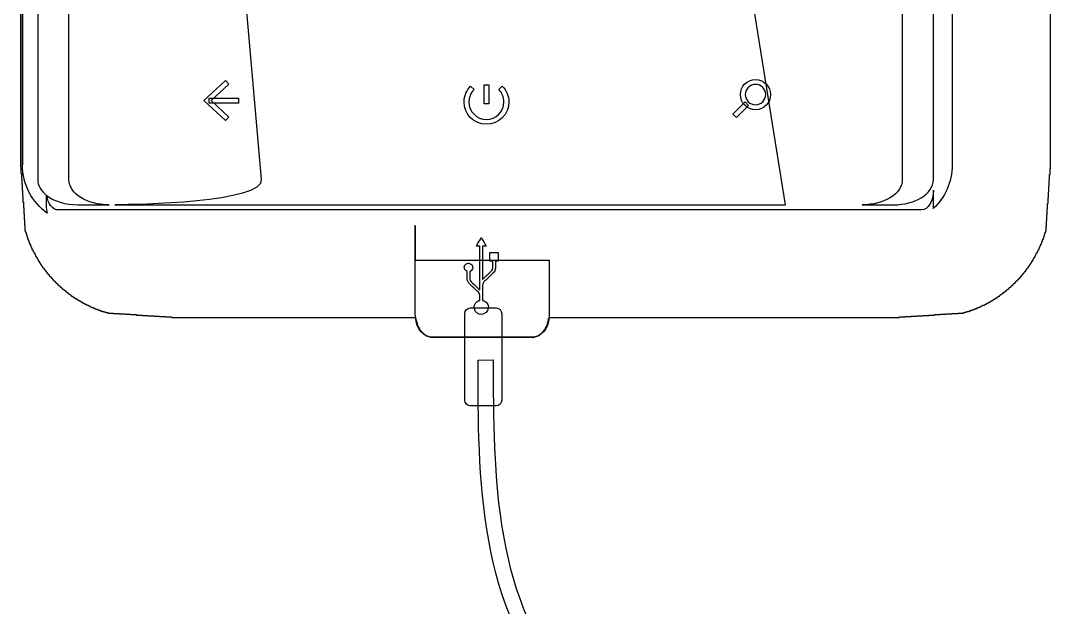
# Model space of a CAD drawing. Extents: x -59 to 224, y -160 to 123.
# Drawn here: x -5.2 to 87.4, y -107.5 to -54.7 of the extents above; entities that cross this region are included whole.
import ezdxf

# ---------------------------------------------------------------- set-up
doc = ezdxf.new("R2010")
doc.units = 0
doc.layers.add('ink_ext_XXXXXX', color=7, linetype='CONTINUOUS')

msp = doc.modelspace()

# ---------------------------------------------------------------- linework, layer by layer
at = {"layer": 'ink_ext_XXXXXX', "color": 7}
for points in [[(-4.995704, -67.704331), (-4.995704, -67.704331), (-4.995704, 93.020515)], [(-4.995704, 93.020515), (-4.995704, 88.085154), (-3.627279, 88.085154), (-3.627279, -51.85967), (-4.995704, -51.85967), (-4.995704, -67.704331)], [(-5.168918, 77.346599), (-5.168918, -67.892009), (-5.13364, -67.892009), (-5.13364, -68.456453), (-5.098363, -68.456453), (-5.098363, -68.98562), (-5.063085, -68.98562), (-5.063085, -69.479509), (-5.027807, -69.479509), (-5.027807, -70.008676), (-4.992529, -70.008676), (-4.992529, -70.537842), (-4.957251, -70.537842), (-4.957251, -71.067009), (-4.921974, -71.067009), (-4.921974, -71.560898), (-4.886696, -71.560898), (-4.886696, -72.090064), (-4.851418, -72.090064), (-4.851418, -72.619231), (-4.81614, -72.619231), (-4.81614, -73.148398), (-4.780863, -73.148398), (-4.780863, -73.607009), (-4.745585, -73.607009), (-4.745585, -73.712842), (-4.710307, -73.712842), (-4.710307, -73.818675), (-4.675029, -73.818675), (-4.675029, -73.924509), (-4.639751, -73.924509), (-4.639751, -74.030342), (-4.604474, -74.030342), (-4.604474, -74.171453), (-4.569196, -74.171453), (-4.569196, -74.242009), (-4.533918, -74.242009), (-4.533918, -74.347842), (-4.49864, -74.347842), (-4.49864, -74.453675), (-4.463363, -74.453675), (-4.463363, -74.524231), (-4.428085, -74.524231), (-4.428085, -74.630064), (-4.392807, -74.630064), (-4.392807, -74.735898), (-4.357529, -74.735898), (-4.357529, -74.806453), (-4.322251, -74.806453), (-4.322251, -74.877009), (-4.286974, -74.877009), (-4.286974, -74.982842), (-4.251696, -74.982842), (-4.251696, -75.053398), (-4.216418, -75.053398), (-4.216418, -75.123953), (-4.18114, -75.123953), (-4.18114, -75.194509), (-4.145863, -75.194509), (-4.145863, -75.300342), (-4.110585, -75.300342), (-4.110585, -75.370898), (-4.075307, -75.370898), (-4.075307, -75.406175), (-4.040029, -75.406175), (-4.040029, -75.476731), (-4.004751, -75.476731), (-4.004751, -75.547286), (-3.969474, -75.547286), (-3.969474, -75.617842), (-3.934196, -75.617842), (-3.934196, -75.688398), (-3.898918, -75.688398), (-3.898918, -75.758953), (-3.86364, -75.758953), (-3.86364, -75.829509), (-3.828363, -75.829509), (-3.828363, -75.900064), (-3.793085, -75.900064), (-3.793085, -75.935342), (-3.757807, -75.935342), (-3.757807, -76.005898), (-3.722529, -76.005898), (-3.722529, -76.076453), (-3.687251, -76.076453), (-3.687251, -76.111731), (-3.651974, -76.111731), (-3.651974, -76.182286), (-3.616696, -76.182286), (-3.616696, -76.252842), (-3.581418, -76.252842), (-3.581418, -76.28812), (-3.54614, -76.28812), (-3.54614, -76.358675), (-3.510863, -76.358675), (-3.510863, -76.429231), (-3.475585, -76.429231), (-3.475585, -76.464509), (-3.440307, -76.464509), (-3.440307, -76.535064), (-3.405029, -76.535064), (-3.405029, -76.60562), (-3.369751, -76.60562), (-3.369751, -76.640898), (-3.334474, -76.640898), (-3.334474, -76.711453), (-3.299196, -76.711453), (-3.299196, -76.746731), (-3.263918, -76.746731), (-3.263918, -76.817286), (-3.22864, -76.817286), (-3.22864, -76.852564), (-3.193363, -76.852564), (-3.193363, -76.887842), (-3.158085, -76.887842), (-3.158085, -76.958398), (-3.122807, -76.958398), (-3.122807, -76.993675), (-3.087529, -76.993675), (-3.087529, -77.028953), (-3.052251, -77.028953), (-3.052251, -77.064231), (-3.016974, -77.064231), (-3.016974, -77.134786), (-2.981696, -77.134786), (-2.981696, -77.170064), (-2.946418, -77.170064), (-2.946418, -77.205342), (-2.91114, -77.205342), (-2.91114, -77.275898), (-2.875863, -77.275898), (-2.875863, -77.311175), (-2.840585, -77.311175), (-2.840585, -77.346453), (-2.805307, -77.346453), (-2.805307, -77.381731), (-2.770029, -77.381731), (-2.770029, -77.452286), (-2.734751, -77.452286), (-2.734751, -77.487564), (-2.699474, -77.487564), (-2.699474, -77.522842), (-2.664196, -77.522842), (-2.664196, -77.55812), (-2.628918, -77.55812), (-2.628918, -77.593398), (-2.59364, -77.593398), (-2.59364, -77.663953), (-2.558363, -77.663953), (-2.558363, -77.699231), (-2.523085, -77.699231), (-2.523085, -77.734509), (-2.487807, -77.734509), (-2.487807, -77.769786), (-2.452529, -77.769786), (-2.452529, -77.805064), (-2.417251, -77.805064), (-2.417251, -77.840342), (-2.381974, -77.840342), (-2.381974, -77.87562), (-2.346696, -77.87562), (-2.346696, -77.946175), (-2.311418, -77.946175), (-2.311418, -77.981453), (-2.27614, -77.981453), (-2.27614, -78.016731), (-2.240863, -78.016731), (-2.240863, -78.052009), (-2.205585, -78.052009), (-2.205585, -78.087286), (-2.170307, -78.087286), (-2.170307, -78.122564), (-2.135029, -78.122564), (-2.135029, -78.157842), (-2.099752, -78.157842), (-2.099752, -78.19312), (-2.064474, -78.19312), (-2.064474, -78.228398), (-2.029196, -78.228398), (-2.029196, -78.263675), (-1.993918, -78.263675), (-1.993918, -78.298953), (-1.95864, -78.298953), (-1.95864, -78.334231), (-1.923363, -78.334231), (-1.923363, -78.369509), (-1.888085, -78.369509), (-1.888085, -78.404786), (-1.852807, -78.404786), (-1.852807, -78.440064), (-1.817529, -78.440064), (-1.817529, -78.475342), (-1.782252, -78.475342), (-1.782252, -78.51062), (-1.746974, -78.51062), (-1.746974, -78.545898), (-1.711696, -78.545898), (-1.711696, -78.581175), (-1.64114, -78.581175), (-1.64114, -78.616453), (-1.605863, -78.616453), (-1.605863, -78.651731), (-1.570585, -78.651731), (-1.570585, -78.687009), (-1.535307, -78.687009), (-1.535307, -78.722286), (-1.500029, -78.722286), (-1.500029, -78.757564), (-1.464752, -78.757564), (-1.464752, -78.792842), (-1.429474, -78.792842), (-1.429474, -78.82812), (-1.358918, -78.82812), (-1.358918, -78.863398), (-1.32364, -78.863398), (-1.32364, -78.898675), (-1.288363, -78.898675), (-1.288363, -78.933953), (-1.253085, -78.933953), (-1.253085, -78.969231), (-1.217807, -78.969231), (-1.217807, -79.004509), (-1.147252, -79.004509), (-1.147252, -79.039786), (-1.111974, -79.039786), (-1.111974, -79.075064), (-1.076696, -79.075064), (-1.076696, -79.110342), (-1.041418, -79.110342), (-1.041418, -79.14562), (-0.970863, -79.14562), (-0.970863, -79.180898), (-0.935585, -79.180898), (-0.935585, -79.216175), (-0.900307, -79.216175), (-0.900307, -79.251453), (-0.829752, -79.251453), (-0.829752, -79.286731), (-0.794474, -79.286731), (-0.794474, -79.322009), (-0.759196, -79.322009), (-0.759196, -79.357286), (-0.723918, -79.357286), (-0.723918, -79.392564), (-0.653363, -79.392564), (-0.653363, -79.427842), (-0.618085, -79.427842), (-0.618085, -79.46312), (-0.582807, -79.46312), (-0.582807, -79.498398), (-0.512252, -79.498398), (-0.512252, -79.533675), (-0.476974, -79.533675), (-0.476974, -79.568953), (-0.406418, -79.568953), (-0.406418, -79.604231), (-0.37114, -79.604231), (-0.37114, -79.639509), (-0.300585, -79.639509), (-0.300585, -79.674786), (-0.230029, -79.674786), (-0.230029, -79.710064), (-0.194752, -79.710064), (-0.194752, -79.745342), (-0.124196, -79.745342), (-0.124196, -79.78062), (-0.05364, -79.78062), (-0.05364, -79.815898), (-0.018363, -79.815898), (-0.018363, -79.851175), (0.052193, -79.851175), (0.052193, -79.886453), (0.122748, -79.886453), (0.122748, -79.921731), (0.158026, -79.921731), (0.158026, -79.957009), (0.228582, -79.957009), (0.228582, -79.992286), (0.299137, -79.992286), (0.299137, -80.027564), (0.334415, -80.027564), (0.334415, -80.062842), (0.404971, -80.062842), (0.404971, -80.09812), (0.475526, -80.09812), (0.475526, -80.133397), (0.546082, -80.133397), (0.546082, -80.168675), (0.616637, -80.168675), (0.616637, -80.203953), (0.687193, -80.203953), (0.687193, -80.239231), (0.757748, -80.239231), (0.757748, -80.274509), (0.828304, -80.274509), (0.828304, -80.309786), (0.89886, -80.309786), (0.89886, -80.345064), (0.969415, -80.345064), (0.969415, -80.380342), (1.039971, -80.380342), (1.039971, -80.41562), (1.110526, -80.41562), (1.110526, -80.450897), (1.181082, -80.450897), (1.181082, -80.486175), (1.251637, -80.486175), (1.251637, -80.521453), (1.357471, -80.521453), (1.357471, -80.556731), (1.428026, -80.556731), (1.428026, -80.592009), (1.53386, -80.592009), (1.53386, -80.627286), (1.604415, -80.627286), (1.604415, -80.662564), (1.710248, -80.662564), (1.710248, -80.697842), (1.780804, -80.697842), (1.780804, -80.73312), (1.886637, -80.73312), (1.886637, -80.768397), (1.992471, -80.768397), (1.992471, -80.803675), (2.098304, -80.803675), (2.098304, -80.838953), (2.204137, -80.838953), (2.204137, -80.874231), (2.309971, -80.874231), (2.309971, -80.909509), (2.415804, -80.909509), (2.415804, -80.944786), (2.521637, -80.944786), (2.521637, -80.980064), (2.662748, -80.980064), (2.662748, -81.015342), (3.156637, -81.015342), (3.156637, -81.05062), (3.685804, -81.05062), (3.685804, -81.085897), (4.214971, -81.085897), (4.214971, -81.121175), (4.744137, -81.121175), (4.744137, -81.156453), (5.238026, -81.156453), (5.238026, -81.191731), (5.767193, -81.191731), (5.767193, -81.227009), (6.296359, -81.227009), (6.296359, -81.262286), (6.825526, -81.262286), (6.825526, -81.297564), (7.319415, -81.297564), (7.319415, -81.332842), (7.848582, -81.332842), (7.848582, -81.36812), (8.377748, -81.36812), (8.377748, -81.403397), (30.320525, -81.403397), (30.320525, -81.509231), (30.355803, -81.509231), (30.355803, -81.68562), (30.391081, -81.68562), (30.391081, -81.826731), (30.426359, -81.826731), (30.426359, -81.932564), (30.461637, -81.932564), (30.461637, -82.073675), (30.496914, -82.073675), (30.496914, -82.144231), (30.532192, -82.144231), (30.532192, -82.214786), (30.56747, -82.214786), (30.56747, -82.285342), (30.602748, -82.285342), (30.602748, -82.355897), (30.638025, -82.355897), (30.638025, -82.426453), (30.673303, -82.426453), (30.673303, -82.461731), (30.708581, -82.461731), (30.708581, -82.532286), (30.743859, -82.532286), (30.743859, -82.567564), (30.779137, -82.567564), (30.779137, -82.63812), (30.814414, -82.63812), (30.814414, -82.673397), (30.849692, -82.673397), (30.849692, -82.708675), (30.88497, -82.708675), (30.88497, -82.743953), (30.920248, -82.743953), (30.920248, -82.779231), (30.955525, -82.779231), (30.955525, -82.814509), (30.990803, -82.814509), (30.990803, -82.849786), (31.026081, -82.849786), (31.026081, -82.885064), (31.061359, -82.885064), (31.061359, -82.920342), (31.131914, -82.920342), (31.131914, -82.95562), (31.167192, -82.95562), (31.167192, -82.990897), (31.237748, -82.990897), (31.237748, -83.026175), (31.273025, -83.026175), (31.273025, -83.061453), (31.378859, -83.061453), (31.378859, -83.096731), (31.484692, -83.096731), (31.484692, -83.132009)], [(31.590525, -83.132009), (31.590525, -83.167286), (41.04497, -83.167286), (41.04497, -83.132009), (41.150803, -83.132009), (41.150803, -83.096731), (41.256636, -83.096731), (41.256636, -83.061453), (41.36247, -83.061453), (41.36247, -83.026175), (41.397747, -83.026175), (41.397747, -82.990897), (41.468303, -82.990897), (41.468303, -82.95562), (41.503581, -82.95562), (41.503581, -82.920342), (41.574136, -82.920342), (41.574136, -82.885064), (41.609414, -82.885064), (41.609414, -82.849786), (41.644692, -82.849786), (41.644692, -82.814509), (41.67997, -82.814509), (41.67997, -82.779231), (41.715247, -82.779231), (41.715247, -82.743953), (41.750525, -82.743953), (41.750525, -82.708675), (41.785803, -82.708675), (41.785803, -82.673397), (41.821081, -82.673397), (41.821081, -82.63812), (41.856359, -82.63812), (41.856359, -82.567564), (41.891636, -82.567564), (41.891636, -82.532286), (41.926914, -82.532286), (41.926914, -82.497009), (41.962192, -82.497009), (41.962192, -82.426453), (41.99747, -82.426453), (41.99747, -82.355897), (42.032747, -82.355897), (42.032747, -82.285342), (42.068025, -82.285342), (42.068025, -82.214786), (42.103303, -82.214786), (42.103303, -82.144231), (42.138581, -82.144231), (42.138581, -82.073675), (42.173859, -82.073675), (42.173859, -81.967842), (42.209136, -81.967842), (42.209136, -81.826731), (42.244414, -81.826731), (42.244414, -81.720897), (42.279692, -81.720897), (42.279692, -81.509231), (42.31497, -81.509231), (42.31497, -81.403397), (73.818024, -81.403397), (73.818024, -81.36812), (74.347191, -81.36812), (74.347191, -81.332842), (74.84108, -81.332842), (74.84108, -81.297564), (75.370247, -81.297564), (75.370247, -81.262286), (75.899413, -81.262286), (75.899413, -81.227009), (76.42858, -81.227009), (76.42858, -81.191731), (76.957747, -81.191731), (76.957747, -81.156453), (77.486913, -81.156453), (77.486913, -81.121175), (77.980802, -81.121175), (77.980802, -81.085897), (78.509969, -81.085897), (78.509969, -81.05062), (79.039135, -81.05062), (79.039135, -81.015342), (79.568302, -81.015342), (79.568302, -80.980064), (79.674135, -80.980064), (79.674135, -80.944786), (79.779969, -80.944786), (79.779969, -80.909509), (79.885802, -80.909509), (79.885802, -80.874231), (79.991635, -80.874231), (79.991635, -80.838953), (80.097469, -80.838953), (80.097469, -80.803675), (80.203302, -80.803675), (80.203302, -80.768397), (80.309135, -80.768397), (80.309135, -80.73312), (80.414969, -80.73312), (80.414969, -80.697842), (80.485524, -80.697842), (80.485524, -80.662564), (80.591358, -80.662564), (80.591358, -80.627286), (80.661913, -80.627286), (80.661913, -80.592009), (80.767746, -80.592009), (80.767746, -80.556731), (80.838302, -80.556731), (80.838302, -80.521453), (80.944135, -80.521453), (80.944135, -80.486175), (81.014691, -80.486175), (81.014691, -80.450897), (81.085246, -80.450897), (81.085246, -80.41562), (81.155802, -80.41562), (81.155802, -80.380342), (81.226358, -80.380342), (81.226358, -80.345064), (81.296913, -80.345064), (81.296913, -80.309786), (81.402746, -80.309786), (81.402746, -80.274509), (81.473302, -80.274509), (81.473302, -80.239231), (81.543858, -80.239231), (81.543858, -80.203953), (81.614413, -80.203953), (81.614413, -80.168675), (81.649691, -80.168675), (81.649691, -80.133397), (81.720246, -80.133397), (81.720246, -80.09812), (81.790802, -80.09812), (81.790802, -80.062842), (81.861358, -80.062842), (81.861358, -80.027564), (81.931913, -80.027564), (81.931913, -79.992286), (82.002469, -79.992286), (82.002469, -79.957009), (82.037746, -79.957009), (82.037746, -79.921731), (82.108302, -79.921731), (82.108302, -79.886453), (82.178858, -79.886453), (82.178858, -79.851175), (82.214135, -79.851175), (82.214135, -79.815898), (82.284691, -79.815898), (82.284691, -79.78062), (82.355246, -79.78062), (82.355246, -79.745342), (82.390524, -79.745342), (82.390524, -79.710064), (82.46108, -79.710064), (82.46108, -79.674786), (82.496357, -79.674786), (82.496357, -79.639509), (82.566913, -79.639509), (82.566913, -79.604231), (82.602191, -79.604231), (82.602191, -79.568953), (82.672746, -79.568953), (82.672746, -79.533675), (82.708024, -79.533675), (82.708024, -79.498398), (82.77858, -79.498398), (82.77858, -79.46312), (82.813857, -79.46312), (82.813857, -79.427842), (82.849135, -79.427842), (82.849135, -79.392564), (82.919691, -79.392564), (82.919691, -79.357286), (82.954969, -79.357286), (82.954969, -79.322009), (82.990246, -79.322009), (82.990246, -79.286731), (83.060802, -79.286731), (83.060802, -79.251453), (83.09608, -79.251453), (83.09608, -79.216175), (83.131357, -79.216175), (83.131357, -79.180898), (83.201913, -79.180898), (83.201913, -79.14562), (83.237191, -79.14562), (83.237191, -79.110342), (83.272469, -79.110342), (83.272469, -79.075064), (83.343024, -79.075064), (83.343024, -79.039786), (83.378302, -79.039786), (83.378302, -79.004509), (83.41358, -79.004509), (83.41358, -78.969231), (83.448857, -78.969231), (83.448857, -78.933953), (83.484135, -78.933953), (83.484135, -78.898675), (83.519413, -78.898675), (83.519413, -78.863398), (83.589969, -78.863398), (83.589969, -78.82812), (83.625246, -78.82812), (83.625246, -78.792842), (83.660524, -78.792842), (83.660524, -78.757564), (83.695802, -78.757564), (83.695802, -78.722286), (83.73108, -78.722286), (83.73108, -78.687009), (83.766357, -78.687009), (83.766357, -78.651731), (83.801635, -78.651731), (83.801635, -78.616453), (83.872191, -78.616453), (83.872191, -78.581175), (83.907469, -78.581175), (83.907469, -78.545898), (83.942746, -78.545898), (83.942746, -78.51062), (83.978024, -78.51062), (83.978024, -78.475342), (84.013302, -78.475342), (84.013302, -78.440064), (84.04858, -78.440064), (84.04858, -78.404786), (84.083857, -78.404786), (84.083857, -78.369509), (84.119135, -78.369509), (84.119135, -78.334231), (84.154413, -78.334231), (84.154413, -78.298953), (84.189691, -78.298953), (84.189691, -78.263675), (84.224969, -78.263675), (84.224969, -78.228398), (84.260246, -78.228398), (84.260246, -78.19312), (84.295524, -78.19312), (84.295524, -78.157842), (84.330802, -78.157842), (84.330802, -78.122564), (84.36608, -78.122564), (84.36608, -78.087286), (84.401357, -78.087286), (84.401357, -78.052009), (84.436635, -78.052009), (84.436635, -78.016731), (84.471913, -78.016731), (84.471913, -77.981453), (84.507191, -77.981453), (84.507191, -77.946175), (84.542469, -77.946175), (84.542469, -77.910898), (84.577746, -77.910898), (84.577746, -77.87562), (84.613024, -77.87562), (84.613024, -77.840342), (84.648302, -77.840342), (84.648302, -77.805064), (84.68358, -77.805064), (84.68358, -77.769786), (84.718857, -77.769786), (84.718857, -77.699231), (84.754135, -77.699231), (84.754135, -77.663953), (84.789413, -77.663953), (84.789413, -77.628675), (84.824691, -77.628675), (84.824691, -77.593398), (84.859969, -77.593398), (84.859969, -77.55812), (84.895246, -77.55812), (84.895246, -77.487564), (84.930524, -77.487564), (84.930524, -77.452286), (84.965802, -77.452286), (84.965802, -77.417009), (85.00108, -77.417009), (85.00108, -77.381731), (85.036357, -77.381731), (85.036357, -77.311175), (85.071635, -77.311175), (85.071635, -77.275898), (85.106913, -77.275898), (85.106913, -77.24062), (85.142191, -77.24062), (85.142191, -77.170064), (85.177469, -77.170064), (85.177469, -77.134786), (85.212746, -77.134786), (85.212746, -77.099509), (85.248024, -77.099509), (85.248024, -77.028953), (85.283302, -77.028953), (85.283302, -76.993675), (85.31858, -76.993675), (85.31858, -76.958398), (85.353857, -76.958398), (85.353857, -76.887842), (85.389135, -76.887842), (85.389135, -76.852564), (85.424413, -76.852564), (85.424413, -76.817286), (85.459691, -76.817286), (85.459691, -76.746731), (85.494969, -76.746731), (85.494969, -76.711453), (85.530246, -76.711453), (85.530246, -76.640898), (85.565524, -76.640898), (85.565524, -76.60562), (85.600802, -76.60562), (85.600802, -76.535064), (85.63608, -76.535064), (85.63608, -76.499786), (85.671357, -76.499786), (85.671357, -76.429231), (85.706635, -76.429231), (85.706635, -76.358675), (85.741913, -76.358675), (85.741913, -76.323398), (85.777191, -76.323398), (85.777191, -76.252842), (85.812469, -76.252842), (85.812469, -76.182286), (85.847746, -76.182286), (85.847746, -76.147009), (85.883024, -76.147009), (85.883024, -76.076453), (85.918302, -76.076453), (85.918302, -76.005898), (85.95358, -76.005898), (85.95358, -75.97062), (85.988857, -75.97062), (85.988857, -75.900064), (86.024135, -75.900064), (86.024135, -75.829509), (86.059413, -75.829509), (86.059413, -75.758953), (86.094691, -75.758953), (86.094691, -75.688398), (86.129969, -75.688398), (86.129969, -75.617842), (86.165246, -75.617842), (86.165246, -75.582564), (86.200524, -75.582564), (86.200524, -75.512009), (86.235802, -75.512009), (86.235802, -75.441453), (86.27108, -75.441453), (86.27108, -75.370898), (86.306357, -75.370898), (86.306357, -75.300342), (86.341635, -75.300342), (86.341635, -75.194509), (86.376913, -75.194509), (86.376913, -75.123953), (86.412191, -75.123953), (86.412191, -75.053398), (86.447469, -75.053398), (86.447469, -74.982842), (86.482746, -74.982842), (86.482746, -74.912287), (86.518024, -74.912287), (86.518024, -74.841731), (86.553302, -74.841731), (86.553302, -74.735898), (86.58858, -74.735898), (86.58858, -74.630064), (86.623857, -74.630064), (86.623857, -74.559509), (86.659135, -74.559509), (86.659135, -74.453675), (86.694413, -74.453675), (86.694413, -74.38312), (86.729691, -74.38312), (86.729691, -74.277287), (86.764968, -74.277287), (86.764968, -74.171453), (86.800246, -74.171453), (86.800246, -74.06562), (86.835524, -74.06562), (86.835524, -73.959787), (86.870802, -73.959787), (86.870802, -73.853953), (86.90608, -73.853953), (86.90608, -73.74812), (86.941357, -73.74812), (86.941357, -73.642287), (86.976635, -73.642287), (86.976635, -73.254231), (87.011913, -73.254231), (87.011913, -72.725064), (87.047191, -72.725064), (87.047191, -72.195898), (87.082468, -72.195898), (87.082468, -71.666731), (87.117746, -71.666731), (87.117746, -71.172842), (87.153024, -71.172842), (87.153024, -70.643676), (87.188302, -70.643676), (87.188302, -70.114509), (87.22358, -70.114509), (87.22358, -69.585342), (87.258857, -69.585342), (87.258857, -69.056176), (87.294135, -69.056176), (87.294135, -68.562287), (87.329413, -68.562287), (87.329413, -68.03312), (87.364691, -68.03312), (87.364691, 77.48771)], [(-4.995704, -67.704331), (-4.995704, -67.704331), (-4.995704, -51.85967), (-3.627279, -51.85967), (-3.627279, -69.037831)], [(-0.824107, -69.037831), (-0.824107, -51.85967), (14.960934, -51.85967), (16.461298, -68.98562)], [(3.462143, -71.291375), (63.551486, -71.291375), (60.447394, -51.85967), (74.051916, -51.85967), (74.051916, -69.037831)], [(76.854735, -69.037831), (76.854735, -51.85967), (78.537485, -51.85967), (78.537485, -67.704331)], [(35.26647, -60.623729), (35.577973, -60.934526)], [(37.801884, -60.934526), (38.114445, -60.623729)], [(76.854735, -71.359462), (76.854735, -69.976573)], [(-2.864926, -70.424248), (-2.864926, -71.359462)], [(75.782997, -71.754573), (-1.792482, -71.754573)], [(-0.023302, -71.291375), (2.780223, -71.291375)], [(3.462143, -71.291375), (3.365834, -71.291375)], [(70.447233, -71.291375), (73.250405, -71.291375)], [(30.297595, -81.1561), (30.297595, -73.137109), (30.297595, -76.27542), (42.340722, -76.27542), (42.340722, -81.1561)], [(35.783289, -75.003303), (35.781878, -75.000834), (35.781525, -74.999423), (35.7847, -74.99272)], [(37.252961, -76.36432), (37.252961, -76.348092), (37.166884, -76.348092), (37.082217, -76.348092), (36.996845, -76.348092), (36.996492, -75.583623)], [(37.757081, -75.583623), (37.757434, -76.347386)], [(37.493203, -76.347386), (37.493203, -76.367848)], [(34.960259, -77.297064), (34.960259, -77.285775), (34.949323, -77.2699)], [(35.214964, -77.268842), (35.204028, -77.272723), (35.2005, -77.27625), (35.2005, -77.292125)], [(34.963081, -78.00897), (34.960611, -77.957817)], [(36.348086, -77.985686), (36.358317, -77.977573)], [(36.024942, -79.216175), (35.970967, -79.151617)], [(36.08315, -78.926898), (36.098673, -78.941009)], [(36.099025, -79.87587), (36.099731, -79.861406)], [(36.347028, -79.858584), (36.347028, -79.8734)], [(34.747534, -88.837483), (34.747534, -81.071434)], [(35.257298, -80.56167), (37.548942, -80.56167)], [(38.058353, -81.071434), (38.058353, -88.837483)], [(40.83542, -83.193392), (31.802898, -83.193392)], [(35.934278, -85.248322), (37.296, -85.230683), (37.296, -85.248322)], [(37.548942, -89.347247), (35.257298, -89.347247)]]:
    msp.add_lwpolyline(points, dxfattribs=at)
for points in [[(13.230912, -60.127723), (13.531126, -60.451573), (11.942215, -61.926537), (13.531126, -63.402559), (13.230912, -63.72394), (11.296984, -61.926537)], [(36.909709, -62.207348), (36.471911, -62.207348), (36.471911, -60.524245), (36.909709, -60.524245)], [(60.865083, -60.473798)], [(14.405309, -62.146317), (11.773587, -62.146317), (11.773587, -61.706051), (14.405309, -61.706051)], [(59.153053, -63.443128), (58.841197, -63.132684), (59.923519, -62.051067), (60.234316, -62.360453)]]:
    msp.add_lwpolyline(points, close=True, dxfattribs=at)
for points in [[(59.507947, -61.388551), (59.507947, -60.642073), (60.116136, -60.03459), (60.865083, -60.03459)], [(60.865083, -60.03459), (61.610855, -60.03459), (62.219397, -60.642073), (62.219397, -61.388551)], [(34.677684, -62.046481), (34.677684, -61.508495), (34.885823, -61.003317), (35.26647, -60.623729)], [(35.577973, -60.934526), (35.279523, -61.231212), (35.116186, -61.626676), (35.116186, -62.046481)], [(38.262611, -62.046481), (38.262611, -61.626676), (38.099981, -61.231212), (37.801884, -60.934526)], [(38.114445, -60.623729), (38.494739, -61.004023), (38.703584, -61.508495), (38.703584, -62.046481)], [(60.865083, -60.473798), (60.358847, -60.473798), (59.948214, -60.88302), (59.948214, -61.388551)], [(61.779836, -61.388551), (61.779836, -60.88302), (61.369555, -60.473798), (60.865083, -60.473798)], [(60.865083, -62.744628), (60.116136, -62.744628), (59.507947, -62.135028), (59.507947, -61.388551)], [(59.948214, -61.388551), (59.948214, -61.893729), (60.358847, -62.304009), (60.865083, -62.304009)], [(60.865083, -62.304009), (61.369555, -62.304009), (61.779836, -61.893729), (61.779836, -61.388551)], [(62.219397, -61.388551), (62.219397, -62.135028), (61.610855, -62.744628), (60.865083, -62.744628)], [(36.690281, -64.059784), (35.580089, -64.059784), (34.677684, -63.155615), (34.677684, -62.046481)], [(35.116186, -62.046481), (35.116186, -62.913256), (35.823506, -63.619517), (36.690281, -63.619517)], [(36.690281, -63.619517), (37.557409, -63.619517), (38.262611, -62.913256), (38.262611, -62.046481)], [(38.703584, -62.046481), (38.703584, -63.155615), (37.801531, -64.059784), (36.690281, -64.059784)], [(-2.779554, -72.055845), (-4.122932, -71.077592), (-4.995704, -69.492914), (-4.995704, -67.704331)], [(78.537485, -67.704331), (78.537485, -69.249498), (77.885905, -70.642264), (76.842741, -71.623692)], [(-3.627279, -69.037831), (-3.627279, -69.560648), (-3.342588, -70.041837), (-2.864926, -70.424248)], [(2.780223, -71.291375), (0.789498, -71.291375), (-0.824107, -70.282431), (-0.824107, -69.037831)], [(16.461298, -68.98562), (16.749165, -71.128039), (5.040471, -71.282556), (3.462143, -71.291375)], [(74.051916, -69.037831), (74.051916, -70.282431), (72.437252, -71.291375), (70.447233, -71.291375)], [(73.250405, -71.291375), (75.241483, -71.291375), (76.854735, -70.282431), (76.854735, -69.037831)], [(76.854735, -69.976573), (76.854735, -70.958706), (76.374252, -71.754573), (75.782997, -71.754573)], [(-1.792482, -71.754573), (-2.285313, -71.754573), (-2.699826, -71.204592), (-2.825768, -70.454939)], [(-2.825768, -70.454939), (-2.165368, -70.965056), (-1.155365, -71.291375), (-0.023302, -71.291375)], [(-2.864926, -71.359462), (-2.864926, -71.606759), (-2.834588, -71.842062), (-2.779554, -72.055845)], [(3.365834, -71.291375), (3.275523, -71.291375), (3.265293, -71.291728), (3.323854, -71.291728)], [(3.323854, -71.291728), (3.353487, -71.291728), (3.399701, -71.291728), (3.462143, -71.291375)], [(76.842741, -71.623692), (76.850502, -71.537614), (76.854735, -71.44942), (76.854735, -71.359462)], [(35.7847, -74.99272), (35.93075, -74.741189), (36.0768, -74.489659), (36.224614, -74.236012)], [(36.224614, -74.236012), (36.372781, -74.492128), (36.519889, -74.745423), (36.669114, -75.001892)], [(36.098673, -75.003303), (35.993192, -75.003303), (35.888064, -75.003303), (35.783289, -75.003303)], [(36.098673, -78.941009), (36.098673, -77.626911), (36.098673, -76.315989), (36.098673, -75.003303)], [(36.507895, -75.002598), (36.454625, -75.002598), (36.402061, -75.002598), (36.348086, -75.002598)], [(36.348086, -75.002598), (36.348086, -75.997078), (36.348086, -76.989442), (36.348086, -77.985686)], [(36.669114, -75.001892), (36.613375, -75.003303), (36.560459, -75.002598), (36.507895, -75.002598)], [(36.996492, -75.583623), (37.249786, -75.583623), (37.503434, -75.583623), (37.757081, -75.583623)], [(34.71155, -76.996145), (34.680153, -76.853623), (34.722134, -76.731209), (34.829378, -76.633136)], [(34.829378, -76.633136), (34.899934, -76.56752), (34.9846, -76.535417), (35.080203, -76.536475)], [(35.080203, -76.536475), (35.222725, -76.538945), (35.333145, -76.602445), (35.406523, -76.7238)], [(35.406523, -76.7238), (35.485898, -76.855739), (35.475314, -77.01837), (35.383239, -77.141842)], [(37.253314, -76.988736), (37.252961, -76.780245), (37.252961, -76.572459), (37.252961, -76.36432)], [(37.757434, -76.347386), (37.669945, -76.347386), (37.582456, -76.347386), (37.493203, -76.347386)], [(37.493203, -76.367848), (37.493203, -76.573517), (37.493203, -76.779186), (37.493556, -76.985561)], [(34.949323, -77.2699), (34.823028, -77.219453), (34.740478, -77.129142), (34.71155, -76.996145)], [(34.960611, -77.957817), (34.960259, -77.737684), (34.960259, -77.51755), (34.960259, -77.297064)], [(35.2005, -77.292125), (35.2005, -77.509084), (35.200853, -77.726395), (35.200148, -77.942295)], [(35.383239, -77.141842), (35.339495, -77.200756), (35.28305, -77.242736), (35.214964, -77.268842)], [(36.576686, -77.770139), (36.699806, -77.65337), (36.823278, -77.5366), (36.946398, -77.419478)], [(37.248375, -77.463928), (37.039178, -77.662542), (36.829628, -77.861156), (36.620431, -78.05977)], [(36.946398, -77.419478), (37.003195, -77.365503), (37.060698, -77.311175), (37.116436, -77.256142)], [(37.116436, -77.256142), (37.163003, -77.210281), (37.201456, -77.159834), (37.22862, -77.099509)], [(37.22862, -77.099509), (37.244848, -77.064584), (37.253314, -77.027895), (37.253314, -76.988736)], [(37.379609, -77.316467), (37.341156, -77.370089), (37.296353, -77.418067), (37.248375, -77.463928)], [(37.470273, -77.141136), (37.449459, -77.204636), (37.418414, -77.262492), (37.379609, -77.316467)], [(37.493556, -76.985561), (37.493556, -77.038478), (37.486853, -77.090336), (37.470273, -77.141136)], [(35.01882, -78.187123), (34.989892, -78.130678), (34.970136, -78.072117), (34.963081, -78.00897)], [(35.189917, -78.410431), (35.121478, -78.344814), (35.062211, -78.271436), (35.01882, -78.187123)], [(35.448503, -78.655611), (35.362073, -78.573414), (35.275642, -78.492628), (35.189917, -78.410431)], [(35.200148, -77.942295), (35.200148, -77.994506), (35.213553, -78.041073), (35.237542, -78.085875)], [(35.237542, -78.085875), (35.268234, -78.143025), (35.309509, -78.192061), (35.355723, -78.235806)], [(35.355723, -78.235806), (35.51165, -78.384325), (35.667931, -78.532139), (35.823859, -78.679953)], [(36.389009, -78.327175), (36.359023, -78.397025), (36.347028, -78.470756), (36.347028, -78.546603)], [(36.347028, -78.546603), (36.347028, -78.984048), (36.347028, -79.421139), (36.347028, -79.858584)], [(36.358317, -77.977573), (36.431342, -77.908781), (36.504014, -77.838578), (36.576686, -77.770139)], [(36.468736, -78.204761), (36.432753, -78.239334), (36.408411, -78.281667), (36.389009, -78.327175)], [(36.620431, -78.05977), (36.569631, -78.107748), (36.518831, -78.156431), (36.468736, -78.204761)], [(35.970967, -79.151617), (35.796342, -78.986164), (35.622423, -78.821064), (35.448503, -78.655611)], [(35.823859, -78.679953), (35.910642, -78.762856), (35.99672, -78.8447), (36.08315, -78.926898)], [(36.099025, -79.481464), (36.09832, -79.387273), (36.075036, -79.297667), (36.024942, -79.216175)], [(36.099731, -79.861406), (36.099731, -79.735111), (36.100436, -79.608111), (36.099025, -79.481464)], [(35.60302, -80.630109), (35.579736, -80.518631), (35.586086, -80.408211), (35.62207, -80.299556)], [(35.62207, -80.299556), (35.658053, -80.191959), (35.719084, -80.100942), (35.803398, -80.025095)], [(35.803398, -80.025095), (35.888064, -79.948895), (35.987195, -79.899153), (36.099025, -79.87587)], [(36.347028, -79.8734), (36.522006, -79.9115), (36.658884, -80.002164), (36.757309, -80.148567)], [(36.757309, -80.148567), (36.844445, -80.278389), (36.877606, -80.422322), (36.858909, -80.577192)], [(30.310295, -81.422095), (30.301828, -81.334959), (30.297595, -81.246059), (30.297595, -81.1561)], [(31.802898, -83.193392), (31.038075, -83.193392), (30.406603, -82.421514), (30.310295, -81.422095)], [(34.747534, -81.071434), (34.747534, -80.789564), (34.975781, -80.56167), (35.257298, -80.56167)], [(36.245075, -81.136697), (35.933573, -81.14587), (35.665814, -80.927853), (35.60302, -80.630109)], [(36.858909, -80.577192), (36.821867, -80.88552), (36.562223, -81.127878), (36.245075, -81.136697)], [(37.548942, -80.56167), (37.830459, -80.56167), (38.058353, -80.789564), (38.058353, -81.071434)], [(42.328022, -81.422095), (42.231714, -82.421514), (41.599889, -83.193392), (40.83542, -83.193392)], [(42.340722, -81.1561), (42.340722, -81.246059), (42.336489, -81.334959), (42.328022, -81.422095)], [(43.634006, -115.876135), (35.934278, -107.695219), (35.934278, -95.769919), (35.934278, -85.248322)], [(37.296, -85.248322), (37.296, -95.516978), (37.296, -107.155116), (44.625664, -114.942333)], [(35.257298, -89.347247), (34.975781, -89.347247), (34.747534, -89.119), (34.747534, -88.837483)], [(38.058353, -88.837483), (38.058353, -89.119), (37.830459, -89.347247), (37.548942, -89.347247)]]:
    msp.add_open_spline(points, degree=3, dxfattribs=at)

doc.saveas('drawing.dxf')
